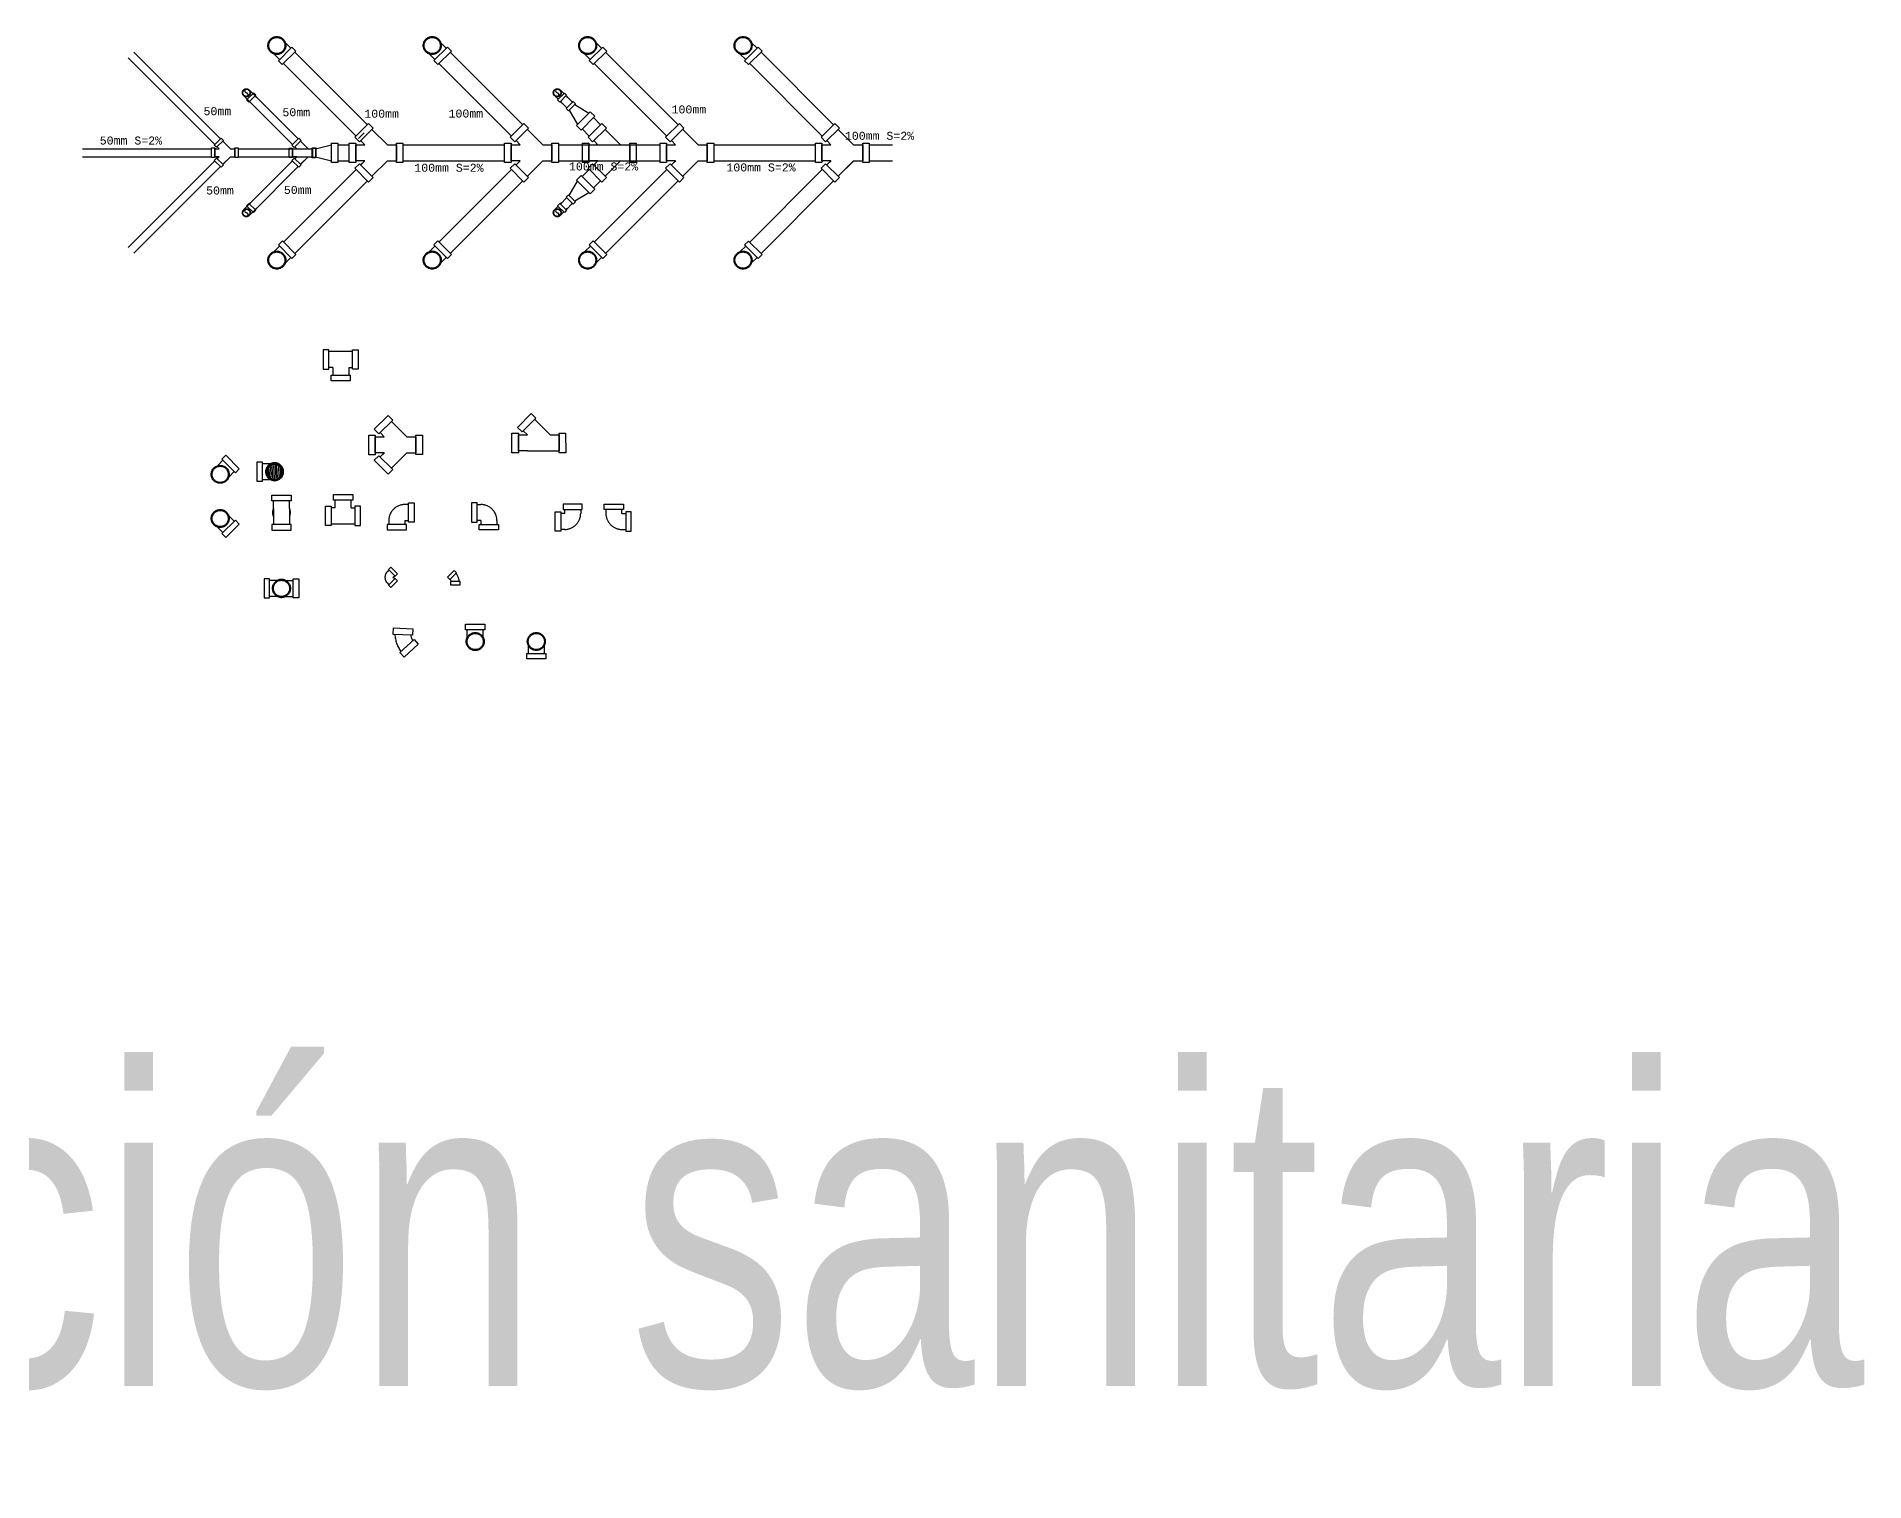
# Model space of a CAD drawing. Header units: millimetres. Extents: x 1263 to 1705, y 1248 to 1444.
# Drawn here: x 1460.19 to 1471.61, y 1247.77 to 1256.81 of the extents above; entities that cross this region are included whole.
import ezdxf
from ezdxf.enums import TextEntityAlignment as Align

# ---------------------------------------------------------------- set-up
doc = ezdxf.new("R2010")
doc.units = ezdxf.units.MM
doc.linetypes.add('CENTER', pattern=[2, 1.25, -0.25, 0.25, -0.25])
for name, color, linetype in [('IH', 170, 'Continuous'), ('PUERTAS', 2, 'Continuous'), ('sanitario', 3, 'Continuous')]:
    doc.layers.add(name, color=color, linetype=linetype)
doc.layers.add('POZO PLUVIAL', color=181, linetype='Continuous', lineweight=30)
doc.styles.add('ARRAY BASE$0$STYLE1', font='swissc.ttf', dxfattribs={"width": 0.9})
doc.styles.add('MONOTXT4', font='MONOTXT4.shx')

# ---------------------------------------------------------------- blocks, each defined once
blk = doc.blocks.new('codo 90 100mm sup')
at = {"linetype": 'CENTER'}
blk.add_lwpolyline([(0.01, -0.035), (-0.11, -0.035), (-0.11, 0), (0.01, 0)], close=True, dxfattribs=at)
for points in [[(-0.1, -0.083), (-0.1, -0.035)], [(0, -0.083), (0, -0.035)]]:
    blk.add_lwpolyline(points, dxfattribs=at)
for radius in [0.0561, 0.0506]:
    blk.add_circle((-0.05, -0.109), radius, dxfattribs=at)
blk = doc.blocks.new('tee arriba')
at = {"linetype": 'CENTER'}
for points in [[(155.533, 499.231), (155.413, 499.231), (155.413, 499.266), (155.533, 499.266)], [(155.533, 499.083), (155.413, 499.083), (155.413, 499.048), (155.533, 499.048)]]:
    blk.add_lwpolyline(points, close=True, dxfattribs=at)
for points in [[(155.423, 499.183), (155.423, 499.231)], [(155.523, 499.183), (155.523, 499.231)], [(155.423, 499.183), (155.423, 499.083)], [(155.523, 499.183), (155.523, 499.083)]]:
    blk.add_lwpolyline(points, dxfattribs=at)
for start, end in [(153.0417, 206.9603), (333.0479, 26.9541)]:
    blk.add_arc((155.473, 499.157), 0.0561, start, end, dxfattribs=at)
blk = doc.blocks.new('coladera 100mm')
at = {"color": 7}
for p, q in [((149.831, 499.954), (149.829, 499.915)), ((149.831, 499.954), (149.829, 499.915)), ((149.841, 499.965), (149.838, 499.903)), ((149.841, 499.965), (149.838, 499.903)), ((149.852, 499.971), (149.848, 499.897)), ((149.852, 499.971), (149.848, 499.897)), ((149.862, 499.973), (149.858, 499.894)), ((149.862, 499.973), (149.858, 499.894)), ((149.872, 499.972), (149.868, 499.893)), ((149.872, 499.972), (149.868, 499.893)), ((149.882, 499.969), (149.878, 499.895)), ((149.882, 499.969), (149.878, 499.895)), ((149.891, 499.963), (149.888, 499.901)), ((149.891, 499.963), (149.888, 499.901)), ((149.901, 499.951), (149.899, 499.912)), ((149.901, 499.951), (149.899, 499.912))]:
    blk.add_line(p, q, dxfattribs=at)
at = {"linetype": 'CENTER'}
for points in [[(149.892, 499.982), (149.94, 499.983)], [(149.889, 499.882), (149.94, 499.883)]]:
    blk.add_lwpolyline(points, dxfattribs=at)
blk.add_lwpolyline([(149.975, 499.993), (149.975, 499.873), (149.94, 499.873), (149.94, 499.993)], close=True, dxfattribs=at)
for radius in [0.0561, 0.0506]:
    blk.add_circle((149.865, 499.933), radius, dxfattribs=at)
blk.add_circle((149.865, 499.933), 0.05)
at = {"color": 7}
for radius in [0.05, 0.045]:
    blk.add_circle((149.865, 499.933), radius, dxfattribs=at)
at = {"color": 9}
blk.add_circle((149.865, 499.933), 0.045, dxfattribs=at)
at = {"color": 7}
for start, end in [(148.2883, 206.1984), (148.2883, 206.1984), (328.2883, 26.1984), (328.2883, 26.1984)]:
    blk.add_arc((149.865, 499.933), 0.04, start, end, dxfattribs=at)
blk = doc.blocks.new('yee 4pulg')
blk.add_line((1462.364, 1254.203), (1462.338, 1254.177))
at = {"linetype": 'CENTER'}
for points in [[(1462.388, 1254.436), (1462.417, 1254.407), (1462.331, 1254.321), (1462.302, 1254.35)], [(1462.267, 1254.313), (1462.308, 1254.313), (1462.308, 1254.191), (1462.267, 1254.191)], [(1462.562, 1254.313), (1462.603, 1254.313), (1462.603, 1254.192), (1462.562, 1254.192)], [(1462.388, 1254.07), (1462.417, 1254.099), (1462.331, 1254.185), (1462.302, 1254.156)]]:
    blk.add_lwpolyline(points, close=True, dxfattribs=at)
for points in [[(1462.364, 1254.203), (1462.308, 1254.203), (1462.308, 1254.303), (1462.364, 1254.303), (1462.338, 1254.329)], [(1462.409, 1254.399), (1462.506, 1254.303), (1462.562, 1254.303), (1462.562, 1254.203)], [(1462.409, 1254.106), (1462.506, 1254.203), (1462.563, 1254.203)]]:
    blk.add_lwpolyline(points)
for points in [[(1462.338, 1254.329), (1462.364, 1254.303)], [(1462.409, 1254.399), (1462.506, 1254.303)], [(1462.339, 1254.177), (1462.365, 1254.203)], [(1462.409, 1254.106), (1462.506, 1254.203)]]:
    blk.add_lwpolyline(points, dxfattribs=at)
blk = doc.blocks.new('tee 4 pulg der')
at = {"linetype": 'CENTER'}
for points in [[(1462.139, 1253.891), (1462.019, 1253.891), (1462.019, 1253.926), (1462.139, 1253.926)], [(1462.178, 1253.757), (1462.178, 1253.877), (1462.213, 1253.877), (1462.213, 1253.757)], [(1462.139, 1253.743), (1462.019, 1253.743), (1462.019, 1253.708), (1462.139, 1253.708)]]:
    blk.add_lwpolyline(points, close=True, dxfattribs=at)
for points in [[(1462.029, 1253.891), (1462.029, 1253.743)], [(1462.129, 1253.867), (1462.129, 1253.891)], [(1462.129, 1253.867), (1462.178, 1253.867)], [(1462.129, 1253.767), (1462.129, 1253.743)], [(1462.129, 1253.767), (1462.178, 1253.767)]]:
    blk.add_lwpolyline(points, dxfattribs=at)
blk = doc.blocks.new('tee arriba 4 pulg')
at = {"linetype": 'CENTER'}
for points in [[(1461.782, 1253.43), (1461.662, 1253.43), (1461.662, 1253.465), (1461.782, 1253.465)], [(1461.782, 1253.282), (1461.662, 1253.282), (1461.662, 1253.247), (1461.782, 1253.247)]]:
    blk.add_lwpolyline(points, close=True, dxfattribs=at)
for points in [[(1461.672, 1253.381), (1461.672, 1253.43)], [(1461.772, 1253.381), (1461.772, 1253.43)], [(1461.672, 1253.33), (1461.672, 1253.282)], [(1461.772, 1253.33), (1461.772, 1253.282)]]:
    blk.add_lwpolyline(points, dxfattribs=at)
for radius in [0.0561, 0.0506]:
    blk.add_circle((1461.722, 1253.356), radius, dxfattribs=at)
for start, end in [(153.0417, 206.9603), (333.0479, 26.9541)]:
    blk.add_arc((1461.722, 1253.356), 0.0561, start, end, dxfattribs=at)
blk = doc.blocks.new('codo 45 4 pulg')
at = {"linetype": 'CENTER'}
for points in [[(1462.54, 1253.062), (1462.42, 1253.068), (1462.422, 1253.108), (1462.542, 1253.102)], [(1462.576, 1253.006), (1462.488, 1252.925), (1462.461, 1252.955), (1462.55, 1253.035)]]:
    blk.add_lwpolyline(points, close=True, dxfattribs=at)
for radius, start, end in [(0.196, 183.0889, 216.3998), (0.0975, 189.0853, 210.4054)]:
    blk.add_arc((1462.626, 1253.078), radius, start, end, dxfattribs=at)
blk = doc.blocks.new('codo 90 50mm')
at = {"linetype": 'CENTER'}
blk.add_lwpolyline([(1457.452, 1253.093), (1457.442, 1253.082, 0.414214), (1457.442, 1253.012), (1457.452, 1253.001)], format="xyb", dxfattribs=at)
for points in [[(1457.449, 1253.096), (1457.463, 1253.11), (1457.505, 1253.068), (1457.491, 1253.054)], [(1457.491, 1253.04), (1457.505, 1253.026), (1457.463, 1252.984), (1457.449, 1252.998)]]:
    blk.add_lwpolyline(points, close=True, dxfattribs=at)
for points in [[(1457.477, 1253.047), (1457.488, 1253.057)], [(1457.488, 1253.037), (1457.477, 1253.047)]]:
    blk.add_lwpolyline(points, dxfattribs=at)
blk = doc.blocks.new('codo 45 50mm')
at = {"linetype": 'CENTER', "elevation": 0}
for points in [[(1456.189, 1258.052), (1456.231, 1258.094), (1456.217, 1258.108), (1456.174, 1258.066)], [(1456.194, 1258.019), (1456.254, 1258.019), (1456.254, 1258.039), (1456.194, 1258.039)]]:
    blk.add_lwpolyline(points, close=True, dxfattribs=at)
at = {"linetype": 'CENTER'}
for radius, start, end in [(0.0982, 5.7446, 39.0556), (0.0487, 11.7391, 33.0591)]:
    blk.add_arc((1456.151, 1258.029), radius, start, end, dxfattribs=at)
blk = doc.blocks.new('yee 45º')
at = {"linetype": 'CENTER'}
for points in [[(1458.21, 1255.707), (1458.238, 1255.679), (1458.152, 1255.593), (1458.124, 1255.621)], [(1458.089, 1255.584), (1458.129, 1255.584), (1458.129, 1255.463), (1458.089, 1255.463)], [(1458.384, 1255.585), (1458.424, 1255.585), (1458.425, 1255.463), (1458.384, 1255.463)]]:
    blk.add_lwpolyline(points, close=True, dxfattribs=at)
for points in [[(1458.231, 1255.671), (1458.327, 1255.575), (1458.384, 1255.575), (1458.384, 1255.475)], [(1458.186, 1255.475), (1458.129, 1255.475), (1458.129, 1255.575), (1458.186, 1255.575), (1458.16, 1255.6)], [(1458.186, 1255.475), (1458.327, 1255.475), (1458.385, 1255.475)]]:
    blk.add_lwpolyline(points)

msp = doc.modelspace()

# ---------------------------------------------------------------- linework, layer by layer
at = {"color": 2}
for p, q in [((1463.55431, 1256.37999), (1463.6427, 1256.32692)), ((1463.51894, 1256.34458), (1463.57219, 1256.25619)), ((1461.93354, 1256.10361), (1462.03365, 1256.12861)), ((1461.33245, 1256.05419), (1461.31969, 1256.04143)), ((1461.81807, 1256.05403), (1461.80531, 1256.04127)), ((1461.93338, 1256.05361), (1462.03365, 1256.02873)), ((1462.24226, 1256.0286), (1462.21645, 1256.00279)), ((1463.21351, 1256.02856), (1463.1877, 1256.00275)), ((1463.69971, 1256.02855), (1463.6739, 1256.00274)), ((1464.18476, 1256.02853), (1464.15895, 1256.00272)), ((1465.15601, 1256.02849), (1465.1302, 1256.00268)), ((1463.51892, 1255.81253), (1463.57218, 1255.90091)), ((1463.55429, 1255.77712), (1463.64268, 1255.83018))]:
    msp.add_line(p, q, dxfattribs=at)
for points in [[(1461.50084, 1256.43112, 1), (1461.5025, 1256.45363, -1)], [(1463.44377, 1256.43105, 1), (1463.44544, 1256.45356, -1)], [(1461.50082, 1255.68112, 1), (1461.50248, 1255.70363, -1)], [(1463.44375, 1255.68105, 1), (1463.44541, 1255.70356, -1)]]:
    msp.add_lwpolyline(points, format="xyb", close=True, dxfattribs=at)
for points in [[(1462.27286, 1256.23943), (1462.27287, 1256.23941)], [(1465.18661, 1256.23932), (1465.18662, 1256.23931)], [(1461.3299, 1256.14074), (1461.3301, 1256.14094)], [(1461.34758, 1256.15842), (1461.34758, 1256.15842), (1461.34758, 1256.15842)], [(1461.35466, 1256.15134), (1461.40237, 1256.10363), (1461.43038, 1256.10363), (1461.43043, 1256.05419)], [(1461.81552, 1256.14058), (1461.81572, 1256.14078)], [(1461.8332, 1256.15826), (1461.8332, 1256.15826), (1461.83321, 1256.15825)], [(1461.84029, 1256.15117), (1461.88799, 1256.10347), (1461.916, 1256.10347), (1461.91606, 1256.05403)], [(1462.24226, 1256.0286), (1462.1857, 1256.0286), (1462.1856, 1256.1286), (1462.24226, 1256.1286), (1462.21645, 1256.15441)], [(1462.20215, 1256.16872), (1462.2375, 1256.20407)], [(1462.28719, 1256.22509), (1462.38368, 1256.12859), (1462.44035, 1256.12859), (1462.44045, 1256.02859)], [(1463.21351, 1256.02856), (1463.15695, 1256.02856), (1463.15685, 1256.12857), (1463.21351, 1256.12856), (1463.1877, 1256.15438)], [(1463.25844, 1256.22506), (1463.35493, 1256.12856), (1463.4116, 1256.12856), (1463.4117, 1256.02856)], [(1463.69971, 1256.02854), (1463.64315, 1256.02855), (1463.64305, 1256.12855), (1463.69971, 1256.12855), (1463.6739, 1256.15436)], [(1463.74464, 1256.22504), (1463.84113, 1256.12854), (1463.8978, 1256.12854), (1463.8979, 1256.02854)], [(1464.18476, 1256.02853), (1464.1282, 1256.02853), (1464.1281, 1256.12853), (1464.18476, 1256.12853), (1464.15895, 1256.15434)], [(1464.22969, 1256.22502), (1464.32618, 1256.12852), (1464.38285, 1256.12852), (1464.38295, 1256.02852)], [(1465.15601, 1256.02849), (1465.09945, 1256.02849), (1465.09935, 1256.1285), (1465.15601, 1256.12849), (1465.1302, 1256.15431)], [(1465.20094, 1256.22499), (1465.29743, 1256.12849), (1465.3541, 1256.12849), (1465.3542, 1256.02849)], [(1461.33245, 1256.05419), (1461.30449, 1256.05419), (1461.30444, 1256.10363), (1461.33245, 1256.10363), (1461.31969, 1256.11639)], [(1461.35466, 1256.00649), (1461.40236, 1256.05419), (1461.43079, 1256.05419)], [(1461.81807, 1256.05403), (1461.79011, 1256.05403), (1461.79006, 1256.10347), (1461.81808, 1256.10347), (1461.80532, 1256.11623)], [(1461.84028, 1256.00633), (1461.88799, 1256.05403), (1461.91641, 1256.05403)], [(1462.28718, 1255.9321), (1462.38368, 1256.02859), (1462.44118, 1256.02859)], [(1463.25843, 1255.93206), (1463.35493, 1256.02856), (1463.41243, 1256.02856)], [(1463.74463, 1255.93205), (1463.84113, 1256.02854), (1463.89863, 1256.02854)], [(1464.22968, 1255.93203), (1464.32618, 1256.02852), (1464.38368, 1256.02852)], [(1465.20093, 1255.93199), (1465.29743, 1256.02849), (1465.35493, 1256.02849)], [(1464.14464, 1255.98841), (1464.14493, 1255.98813)], [(1464.17999, 1255.95306), (1464.18028, 1255.95277)], [(1464.21535, 1255.9177), (1464.21536, 1255.91771)], [(1465.11589, 1255.98838), (1465.11618, 1255.98809)], [(1465.15124, 1255.95302), (1465.15153, 1255.95273)], [(1465.1866, 1255.91766), (1465.18661, 1255.91768)]]:
    msp.add_lwpolyline(points, dxfattribs=at)
for centre in [(1461.50306, 1256.4649), (1463.446, 1256.46482), (1461.50304, 1255.7149), (1463.44597, 1255.71482)]:
    msp.add_arc(centre, 0.01128, 87.157235, 267.157235, dxfattribs=at)
at = {"layer": 'POZO PLUVIAL', "color": 2}
for centre in [(1461.5025, 1256.45363), (1463.44544, 1256.45356), (1461.50248, 1255.70363), (1463.44541, 1255.70356)]:
    msp.add_circle(centre, 0.02257, dxfattribs=at)
at = {"layer": 'sanitario'}
for p, q in [((1465.3946, 1256.12848), (1465.54085, 1256.12848)), ((1465.3947, 1256.02848), (1465.54085, 1256.02848))]:
    msp.add_line(p, q, dxfattribs=at)
at = {"layer": 'sanitario', "linetype": 'CENTER'}
for points in [[(1460.79946, 1256.70658), (1461.34051, 1256.16549)], [(1461.74606, 1256.76627), (1461.7802, 1256.73213)], [(1461.80494, 1256.70738), (1462.25855, 1256.25373)], [(1462.7174, 1256.76614), (1462.75144, 1256.73209)], [(1462.77619, 1256.70734), (1463.2298, 1256.2537)], [(1463.68865, 1256.7661), (1463.72274, 1256.73202)], [(1463.74748, 1256.70727), (1464.20105, 1256.25366)], [(1464.6599, 1256.76607), (1464.69395, 1256.73202)], [(1464.71869, 1256.70727), (1465.1723, 1256.25363)], [(1460.76411, 1256.67122), (1461.30514, 1256.13015)], [(1461.67534, 1256.69556), (1461.70942, 1256.66148)], [(1461.73417, 1256.63673), (1462.18782, 1256.18305)], [(1462.64629, 1256.69583), (1462.68067, 1256.66144)], [(1462.70542, 1256.63669), (1463.15907, 1256.18301)], [(1463.61754, 1256.69579), (1463.65188, 1256.66145)], [(1463.67663, 1256.6367), (1464.13032, 1256.18298)], [(1464.58879, 1256.69576), (1464.62317, 1256.66137)], [(1464.64792, 1256.63662), (1465.10157, 1256.18294)], [(1461.52018, 1256.4713), (1461.82613, 1256.16533)], [(1461.52018, 1256.4713), (1461.54305, 1256.44843)], [(1463.46311, 1256.47123), (1463.48598, 1256.44836)], [(1461.48483, 1256.43595), (1461.79076, 1256.12999)], [(1461.48483, 1256.43595), (1461.5077, 1256.41308)], [(1461.52184, 1256.39893), (1461.531, 1256.38977)], [(1461.55719, 1256.43429), (1461.56635, 1256.42513)], [(1463.42776, 1256.43588), (1463.45063, 1256.41301)], [(1463.46477, 1256.39886), (1463.47393, 1256.3897)], [(1463.46477, 1256.39886), (1463.50468, 1256.35895)], [(1463.50012, 1256.43422), (1463.50928, 1256.42506)], [(1463.50012, 1256.43422), (1463.54002, 1256.39432)], [(1463.67155, 1256.29834), (1463.71618, 1256.25385)], [(1461.34758, 1256.15842), (1461.34758, 1256.15842)], [(1461.35466, 1256.15134), (1461.40237, 1256.10363)], [(1461.8332, 1256.15826), (1461.83321, 1256.15825)], [(1461.84029, 1256.15117), (1461.88799, 1256.10347)], [(1462.07415, 1256.1286), (1462.1451, 1256.1286)], [(1462.20213, 1256.16873), (1462.20215, 1256.16872)], [(1462.21645, 1256.15441), (1462.24226, 1256.1286)], [(1462.28719, 1256.22509), (1462.38368, 1256.12859)], [(1462.48085, 1256.12859), (1463.11635, 1256.12857)], [(1463.1877, 1256.15438), (1463.21351, 1256.12856)], [(1463.25844, 1256.22506), (1463.35493, 1256.12856)], [(1463.4521, 1256.12856), (1464.0876, 1256.12853)], [(1463.60087, 1256.2276), (1463.64544, 1256.18317)], [(1463.6739, 1256.15436), (1463.69971, 1256.12855)], [(1463.74464, 1256.22504), (1463.84113, 1256.12854)], [(1464.14463, 1256.16866), (1464.14465, 1256.16865)], [(1464.15895, 1256.15434), (1464.18476, 1256.12853)], [(1464.22969, 1256.22502), (1464.32618, 1256.12852)], [(1464.42335, 1256.12852), (1465.05885, 1256.1285)], [(1465.11588, 1256.16862), (1465.1159, 1256.16861)], [(1465.1302, 1256.15431), (1465.15601, 1256.12849)], [(1465.20094, 1256.22499), (1465.29743, 1256.12849)], [(1460.47915, 1256.10366), (1461.28442, 1256.10363)], [(1460.4792, 1256.05366), (1461.28447, 1256.05363)], [(1460.76406, 1255.48608), (1461.30541, 1256.02739)], [(1461.30444, 1256.10363), (1461.33245, 1256.10363)], [(1461.30449, 1256.05363), (1461.33189, 1256.05363)], [(1461.31929, 1256.11599), (1461.33165, 1256.10363)], [(1461.31957, 1256.04155), (1461.33222, 1256.05419)], [(1461.35494, 1256.00621), (1461.40293, 1256.05419)], [(1461.4018, 1256.05363), (1461.43043, 1256.05363)], [(1461.40237, 1256.10363), (1461.43038, 1256.10363)], [(1461.4504, 1256.10363), (1461.91329, 1256.10361)], [(1461.45045, 1256.05363), (1461.91334, 1256.05361)], [(1461.48269, 1255.71891), (1461.79104, 1256.02723)], [(1461.79006, 1256.10347), (1461.81808, 1256.10347)], [(1461.79011, 1256.05347), (1461.81751, 1256.05347)], [(1461.80492, 1256.11583), (1461.81728, 1256.10347)], [(1461.8052, 1256.04139), (1461.81784, 1256.05403)], [(1461.84056, 1256.00605), (1461.88855, 1256.05403)], [(1461.88743, 1256.05347), (1461.91606, 1256.05347)], [(1461.88799, 1256.10347), (1461.916, 1256.10347)], [(1462.07426, 1256.0286), (1462.1452, 1256.0286)], [(1462.21673, 1256.0025), (1462.24283, 1256.0286)], [(1462.28747, 1255.93181), (1462.38426, 1256.02859)], [(1462.48095, 1256.02859), (1463.11645, 1256.02857)], [(1463.4522, 1256.02856), (1464.0877, 1256.02853)], [(1464.15923, 1256.00243), (1464.18533, 1256.02853)], [(1464.22997, 1255.93174), (1464.32676, 1256.02852)], [(1464.42345, 1256.02852), (1465.05895, 1256.0285)], [(1465.13048, 1256.0024), (1465.15658, 1256.02849)], [(1465.20122, 1255.93171), (1465.29801, 1256.02849)], [(1460.79941, 1255.45072), (1461.34078, 1255.99205)], [(1461.53812, 1255.70362), (1461.82641, 1255.99189)], [(1461.73426, 1255.52006), (1462.1881, 1255.97386)], [(1461.80497, 1255.44935), (1462.25883, 1255.90318)], [(1462.70551, 1255.52003), (1463.15935, 1255.97383)], [(1462.77622, 1255.44931), (1463.23008, 1255.90314)], [(1463.60086, 1255.9295), (1463.64543, 1255.97393)], [(1463.67153, 1255.85875), (1463.71616, 1255.90324)], [(1463.67676, 1255.51999), (1464.1306, 1255.97379)], [(1463.74747, 1255.44928), (1464.20133, 1255.90311)], [(1464.14492, 1255.98811), (1464.14493, 1255.98813)], [(1464.64801, 1255.51996), (1465.10185, 1255.97376)], [(1464.71872, 1255.44924), (1465.17258, 1255.90307)], [(1465.11617, 1255.98808), (1465.11618, 1255.98809)], [(1463.46475, 1255.75825), (1463.50466, 1255.79815)], [(1461.4848, 1255.7213), (1461.50767, 1255.74417)], [(1461.52015, 1255.68595), (1461.54302, 1255.70881)], [(1461.52182, 1255.75832), (1461.53098, 1255.76748)], [(1461.55717, 1255.72296), (1461.56633, 1255.73212)], [(1463.42773, 1255.72123), (1463.4506, 1255.7441)], [(1463.46309, 1255.68588), (1463.48595, 1255.70874)], [(1463.46475, 1255.75825), (1463.47391, 1255.76741)], [(1463.5001, 1255.72289), (1463.53999, 1255.76278)], [(1463.5001, 1255.72289), (1463.50926, 1255.73205)], [(1461.6753, 1255.4611), (1461.70951, 1255.49531)], [(1462.64655, 1255.46107), (1462.68076, 1255.49528)], [(1463.6178, 1255.46103), (1463.65201, 1255.49524)], [(1464.58905, 1255.461), (1464.62326, 1255.49521)], [(1461.74601, 1255.39039), (1461.78022, 1255.4246)], [(1462.71726, 1255.39036), (1462.75147, 1255.42457)], [(1463.68851, 1255.39032), (1463.72272, 1255.42453)], [(1464.65976, 1255.39029), (1464.69397, 1255.4245)], [(1462.16582, 1254.83688), (1462.01819, 1254.83688)], [(1462.04239, 1254.73688), (1462.0182, 1254.73688)], [(1462.04201, 1254.73689), (1462.04201, 1254.68851)], [(1462.14201, 1254.73689), (1462.16581, 1254.73688)], [(1462.14201, 1254.73689), (1462.14201, 1254.68851)], [(1463.49197, 1253.82398), (1463.49158, 1253.84779)], [(1463.84892, 1253.82398), (1463.84931, 1253.84779)], [(1462.49228, 1253.77993), (1462.51609, 1253.77954)], [(1462.49228, 1253.77993), (1462.49228, 1253.75574)], [(1462.96824, 1253.77993), (1462.94443, 1253.77954)], [(1462.96824, 1253.77993), (1462.96824, 1253.75574)], [(1463.49197, 1253.82398), (1463.46777, 1253.82398)], [(1463.84892, 1253.82398), (1463.87312, 1253.82398)]]:
    msp.add_lwpolyline(points, dxfattribs=at)
for points in [[(1461.72698, 1256.62956), (1461.81191, 1256.71433), (1461.78719, 1256.7391), (1461.70226, 1256.65433)], [(1462.78331, 1256.71444), (1462.75858, 1256.73921), (1462.67365, 1256.65443), (1462.69838, 1256.62966)], [(1463.66949, 1256.62959), (1463.75452, 1256.71427), (1463.72982, 1256.73907), (1463.6448, 1256.65439)], [(1464.61615, 1256.65436), (1464.70108, 1256.73914), (1464.7258, 1256.71437), (1464.64087, 1256.62959)], [(1461.50416, 1256.40954), (1461.5183, 1256.3954), (1461.56073, 1256.43783), (1461.54658, 1256.45197)], [(1463.44709, 1256.40947), (1463.46123, 1256.39533), (1463.50366, 1256.43776), (1463.48952, 1256.4519)], [(1463.50157, 1256.35584), (1463.51589, 1256.34153), (1463.55883, 1256.38451), (1463.5445, 1256.39882)], [(1462.26616, 1256.26133), (1462.29479, 1256.23269), (1462.20884, 1256.14681), (1462.18022, 1256.17546)], [(1463.23741, 1256.2613), (1463.26604, 1256.23265), (1463.18009, 1256.14677), (1463.15147, 1256.17542)], [(1463.56522, 1256.24921), (1463.59387, 1256.22059), (1463.67974, 1256.30654), (1463.65109, 1256.33516)], [(1463.72361, 1256.26128), (1463.75224, 1256.23263), (1463.6663, 1256.14676), (1463.63767, 1256.17541)], [(1464.20866, 1256.26126), (1464.23729, 1256.23262), (1464.15134, 1256.14674), (1464.12272, 1256.17539)], [(1465.17991, 1256.26123), (1465.20854, 1256.23258), (1465.12259, 1256.1467), (1465.09397, 1256.17535)], [(1461.34427, 1256.16925), (1461.35842, 1256.15509), (1461.31593, 1256.11263), (1461.30178, 1256.1268)], [(1461.82989, 1256.16909), (1461.84404, 1256.15493), (1461.80155, 1256.11247), (1461.7874, 1256.12664)], [(1462.03364, 1256.13847), (1462.07414, 1256.13851), (1462.07427, 1256.01701), (1462.03377, 1256.01697)], [(1462.14509, 1256.13846), (1462.18559, 1256.13851), (1462.18571, 1256.01701), (1462.14521, 1256.01697)], [(1462.44034, 1256.13877), (1462.48084, 1256.13881), (1462.48096, 1256.01732), (1462.44047, 1256.01727)], [(1463.11634, 1256.13843), (1463.15684, 1256.13847), (1463.15696, 1256.01697), (1463.11646, 1256.01693)], [(1463.41159, 1256.13873), (1463.45209, 1256.13878), (1463.45221, 1256.01728), (1463.41172, 1256.01724)], [(1463.60254, 1256.13841), (1463.64304, 1256.13845), (1463.64316, 1256.01696), (1463.60267, 1256.01692)], [(1463.89779, 1256.13872), (1463.93829, 1256.13876), (1463.93842, 1256.01726), (1463.89792, 1256.01722)], [(1464.08759, 1256.13839), (1464.12809, 1256.13844), (1464.12821, 1256.01694), (1464.08771, 1256.0169)], [(1464.38284, 1256.1387), (1464.42334, 1256.13874), (1464.42346, 1256.01725), (1464.38297, 1256.0172)], [(1465.05884, 1256.13836), (1465.09934, 1256.1384), (1465.09946, 1256.0169), (1465.05896, 1256.01686)], [(1465.35409, 1256.13866), (1465.39459, 1256.13871), (1465.39471, 1256.01721), (1465.35422, 1256.01717)], [(1461.28441, 1256.10851), (1461.30443, 1256.10853), (1461.30449, 1256.04846), (1461.28447, 1256.04844)], [(1461.34426, 1255.98857), (1461.35841, 1256.00273), (1461.31593, 1256.04519), (1461.30177, 1256.03103)], [(1461.43037, 1256.10866), (1461.4504, 1256.10868), (1461.45046, 1256.04862), (1461.43044, 1256.0486)], [(1461.77004, 1256.10835), (1461.79006, 1256.10837), (1461.79012, 1256.0483), (1461.7701, 1256.04828)], [(1461.82988, 1255.98841), (1461.84404, 1256.00257), (1461.80155, 1256.04503), (1461.7874, 1256.03087)], [(1461.91328, 1256.10789), (1461.93353, 1256.10791), (1461.9336, 1256.04717), (1461.91335, 1256.04715)], [(1461.916, 1256.1085), (1461.93602, 1256.10852), (1461.93608, 1256.04846), (1461.91606, 1256.04843)], [(1462.26615, 1255.89586), (1462.29478, 1255.92451), (1462.20884, 1256.01039), (1462.18021, 1255.98174)], [(1463.2374, 1255.89583), (1463.26603, 1255.92447), (1463.18009, 1256.01036), (1463.15146, 1255.98171)], [(1463.56521, 1255.90789), (1463.59386, 1255.93651), (1463.67972, 1255.85055), (1463.65107, 1255.82193)], [(1463.7236, 1255.89581), (1463.75223, 1255.92446), (1463.66629, 1256.01034), (1463.63766, 1255.98169)], [(1464.20865, 1255.89579), (1464.23728, 1255.92444), (1464.15134, 1256.01032), (1464.12271, 1255.98167)], [(1465.1799, 1255.89576), (1465.20853, 1255.9244), (1465.12259, 1256.01029), (1465.09396, 1255.98164)], [(1463.50155, 1255.80126), (1463.51588, 1255.81557), (1463.55881, 1255.7726), (1463.54448, 1255.75829)], [(1461.50414, 1255.74771), (1461.51828, 1255.76185), (1461.5607, 1255.71942), (1461.54656, 1255.70528)], [(1463.44707, 1255.74764), (1463.46121, 1255.76178), (1463.50363, 1255.71935), (1463.48949, 1255.70521)], [(1461.78729, 1255.41753), (1461.70244, 1255.50239), (1461.72719, 1255.52713), (1461.81204, 1255.44228)], [(1462.69844, 1255.5271), (1462.67369, 1255.50235), (1462.75854, 1255.41749), (1462.78329, 1255.44224)], [(1463.75454, 1255.44221), (1463.66969, 1255.52706), (1463.64494, 1255.50232), (1463.72979, 1255.41746)], [(1464.70104, 1255.41742), (1464.61619, 1255.50228), (1464.64094, 1255.52703), (1464.72579, 1255.44217)], [(1462.0182, 1254.72688), (1462.01819, 1254.84688), (1461.98319, 1254.84688), (1461.9832, 1254.72688)], [(1462.16581, 1254.72688), (1462.16582, 1254.84688), (1462.20082, 1254.84688), (1462.20081, 1254.72688)], [(1462.03201, 1254.68851), (1462.15201, 1254.68851), (1462.152, 1254.65351), (1462.032, 1254.65351)], [(1462.51608, 1253.76954), (1462.51609, 1253.88954), (1462.55109, 1253.88954), (1462.55108, 1253.76954)], [(1462.94443, 1253.76954), (1462.94443, 1253.88954), (1462.90943, 1253.88954), (1462.90943, 1253.76954)], [(1463.48158, 1253.84779), (1463.60158, 1253.8478), (1463.60158, 1253.8828), (1463.48158, 1253.88279)], [(1463.85931, 1253.84779), (1463.73931, 1253.8478), (1463.73931, 1253.8828), (1463.85931, 1253.88279)], [(1462.50228, 1253.75574), (1462.38228, 1253.75573), (1462.38228, 1253.72073), (1462.50228, 1253.72074)], [(1462.95824, 1253.75574), (1463.07824, 1253.75573), (1463.07824, 1253.72073), (1462.95824, 1253.72074)], [(1463.46777, 1253.83398), (1463.46777, 1253.71398), (1463.43277, 1253.71399), (1463.43277, 1253.83399)], [(1463.87311, 1253.83398), (1463.87312, 1253.71398), (1463.90812, 1253.71399), (1463.90811, 1253.83399)]]:
    msp.add_lwpolyline(points, close=True, dxfattribs=at)
for points in [[(1462.51609, 1253.87954), (1462.49228, 1253.87955, 0.41423469), (1462.39228, 1253.77954), (1462.39228, 1253.75573)], [(1462.94443, 1253.87954), (1462.96823, 1253.87955, -0.41423469), (1463.06824, 1253.77954), (1463.06824, 1253.75573)], [(1463.59158, 1253.84779), (1463.59158, 1253.82399, -0.41423469), (1463.49158, 1253.72398), (1463.46777, 1253.72398)], [(1463.74931, 1253.84779), (1463.74931, 1253.82399, 0.41423469), (1463.84931, 1253.72398), (1463.87312, 1253.72398)]]:
    msp.add_lwpolyline(points, format="xyb", dxfattribs=at)
for centre, radius in [((1461.69272, 1256.74889), 0.05609), ((1461.69272, 1256.7491), 0.05064), ((1462.66397, 1256.74906), 0.05609), ((1462.66397, 1256.74906), 0.05064), ((1463.63522, 1256.74903), 0.05609), ((1463.63522, 1256.74903), 0.05064), ((1464.60647, 1256.74899), 0.05609), ((1464.60647, 1256.74899), 0.05064), ((1461.5025, 1256.45363), 0.025), ((1461.5025, 1256.45363), 0.02257), ((1463.44544, 1256.45356), 0.025), ((1463.44544, 1256.45356), 0.02257), ((1461.50248, 1255.70363), 0.025), ((1461.50248, 1255.70363), 0.02257), ((1463.44541, 1255.70356), 0.025), ((1463.44541, 1255.70356), 0.02257), ((1461.69267, 1255.40777), 0.05609), ((1461.69267, 1255.40777), 0.05064), ((1462.66392, 1255.40773), 0.05609), ((1462.66392, 1255.40773), 0.05064), ((1463.63517, 1255.4077), 0.05609), ((1463.63517, 1255.4077), 0.05064), ((1464.60642, 1255.40766), 0.05609), ((1464.60642, 1255.40766), 0.05064)]:
    msp.add_circle(centre, radius, dxfattribs=at)

# ---------------------------------------------------------------- block references
at = {"layer": 'PUERTAS'}
for name, p in [('yee 4pulg', (0, 0)), ('yee 45º', (5.07316, -1.25917)), ('codo 90 50mm', (4.94115, 0.3775)), ('codo 45 50mm', (6.58439, -4.64075)), ('codo 45 4 pulg', (0, 0))]:
    msp.add_blockref(name, p, dxfattribs=at)
at = {"layer": 'PUERTAS', "color": 1}
for p, rotation in [((1461.45119, 1254.11015), 314.9999999999887), ((1461.38048, 1253.67996), 225), ((1463.26419, 1252.91437), 180)]:
    msp.add_blockref('codo 90 100mm sup', p, dxfattribs=dict(at, rotation=rotation))
at = {"layer": 'PUERTAS', "color": 1, "xscale": -1}
msp.add_blockref('coladera 100mm', (1611.54368, 754.15178), dxfattribs=at)
at = {"layer": 'PUERTAS', "color": 1}
for name, p in [('tee arriba', (1306.24878, 754.67234)), ('codo 90 100mm sup', (1462.98265, 1253.13199))]:
    msp.add_blockref(name, p, dxfattribs=at)
at = {"layer": 'PUERTAS'}
for name, p, rotation in [('tee 4 pulg der', (2715.92369, -208.27057), 90), ('tee arriba 4 pulg', (208.36571, 2715.07736), 270)]:
    msp.add_blockref(name, p, dxfattribs=dict(at, rotation=rotation))

# ---------------------------------------------------------------- texts
at = {"insert": (1443.80184, 1250.35087), "char_height": 1.9808285, "attachment_point": 1, "style": 'ARRAY BASE$0$STYLE1'}
msp.add_mtext_dynamic_manual_height_columns('Propuesta instalación sanitaria', width=30.4055815, gutter_width=9.90414, heights=[1.95779], dxfattribs=at)
at = {"layer": 'IH', "color": 2, "style": 'MONOTXT4'}
for s, p in [('50mm', (1461.32115, 1256.33855)), ('50mm', (1461.81418, 1256.33192)), ('100mm', (1464.26776, 1256.34948)), ('100mm', (1462.34791, 1256.3228)), ('100mm', (1462.87393, 1256.32384)), ('50mm S=2%%%', (1460.78072, 1256.15519)), ('100mm S=2%%%', (1465.45926, 1256.1848)), ('100mm S=2%%%', (1462.76837, 1255.98511)), ('100mm S=2%%%', (1463.73476, 1255.99288)), ('100mm S=2%%%', (1464.71878, 1255.98696)), ('50mm', (1461.33727, 1255.84297)), ('50mm', (1461.82315, 1255.84621))]:
    msp.add_text(s, height=0.05, rotation=359.997934, dxfattribs=at).set_placement(p, align=Align.MIDDLE)

doc.saveas('drawing.dxf')
